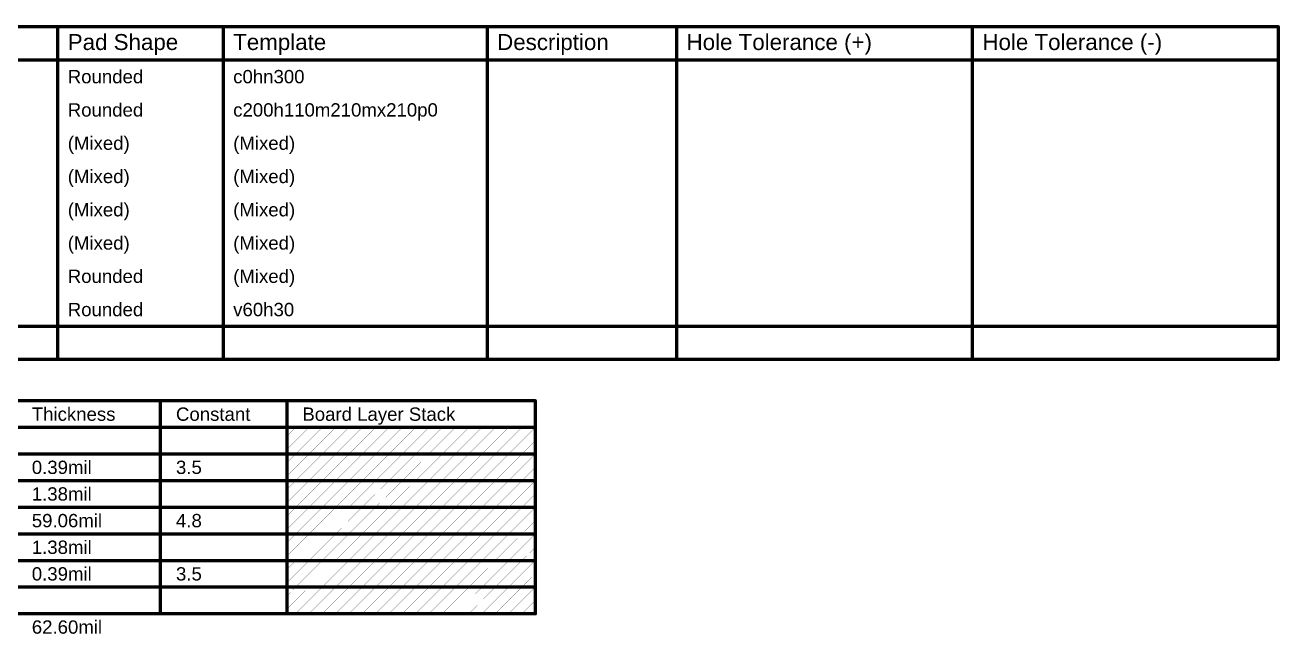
# Model space of a CAD drawing. Header units: inches. Extents: x 0 to 282, y 0 to 91.
# Drawn here: x 138.6 to 282.3, y 21.7 to 91.4 of the extents above; entities that cross this region are included whole.
import ezdxf

# ---------------------------------------------------------------- set-up
doc = ezdxf.new("R2010")
doc.units = ezdxf.units.IN
doc.layers.add('Drill Drawing', color=1, linetype='Continuous')
doc.layers.add('Fabrication', color=76, linetype='Continuous')
doc.styles.add('Arial', font='', dxfattribs={"height": 0.2})
doc.styles.get('Arial').set_extended_font_data('Arial')

msp = doc.modelspace()

# ---------------------------------------------------------------- linework, layer by layer
at = {"layer": 'Drill Drawing', "const_width": 0.381}
for points in [[(0.39, 91.22), (282.1, 91.22)], [(142.37, 53.12), (142.37, 91.22)], [(161.31, 53.12), (161.31, 91.22)], [(191.53, 53.12), (191.53, 91.22)], [(213.21, 53.12), (213.21, 91.22)], [(247.09, 53.12), (247.09, 91.22)], [(282.1, 53.12), (282.1, 91.22)], [(0.39, 87.41), (282.1, 87.41)], [(0.39, 56.93), (282.1, 56.93)], [(0.39, 53.12), (282.1, 53.12)]]:
    msp.add_lwpolyline(points, dxfattribs=at)
at = {"layer": 'Drill Drawing', "const_width": 0.191}
for points in [[(142.27, 91.22, 1), (142.46, 91.22, 1)], [(161.21, 91.22, 1), (161.4, 91.22, 1)], [(191.43, 91.22, 1), (191.62, 91.22, 1)], [(213.12, 91.22, 1), (213.31, 91.22, 1)], [(246.99, 91.22, 1), (247.18, 91.22, 1)], [(282.01, 91.22, 1), (282.2, 91.22, 1)], [(282.01, 91.22, 1), (282.2, 91.22, 1)], [(282.01, 87.41, 1), (282.2, 87.41, 1)], [(282.01, 56.93, 1), (282.2, 56.93, 1)], [(142.27, 53.12, 1), (142.46, 53.12, 1)], [(161.21, 53.12, 1), (161.4, 53.12, 1)], [(191.43, 53.12, 1), (191.62, 53.12, 1)], [(213.12, 53.12, 1), (213.31, 53.12, 1)], [(246.99, 53.12, 1), (247.18, 53.12, 1)], [(282.01, 53.12, 1), (282.2, 53.12, 1)], [(282.01, 53.12, 1), (282.2, 53.12, 1)]]:
    msp.add_lwpolyline(points, format="xyb", close=True, dxfattribs=at)
at = {"layer": 'Fabrication'}
for points, const_width in [([(81.75, 48.39), (197.04, 48.39)], 0.381), ([(154.12, 24), (154.12, 48.39)], 0.381), ([(168.6, 24), (168.6, 48.39)], 0.381), ([(197.04, 24), (197.04, 48.39)], 0.381), ([(81.75, 45.34), (197.04, 45.34)], 0.381), ([(168.6, 44.33), (169.6, 45.34)], 0.0254), ([(168.6, 42.81), (171.13, 45.34)], 0.0254), ([(169.6, 42.29), (172.65, 45.34)], 0.0254), ([(171.13, 42.29), (174.18, 45.34)], 0.0254), ([(172.65, 42.29), (175.7, 45.34)], 0.0254), ([(174.18, 42.29), (177.22, 45.34)], 0.0254), ([(175.7, 42.29), (178.75, 45.34)], 0.0254), ([(177.22, 42.29), (180.27, 45.34)], 0.0254), ([(178.75, 42.29), (181.8, 45.34)], 0.0254), ([(180.27, 42.29), (183.32, 45.34)], 0.0254), ([(181.8, 42.29), (184.84, 45.34)], 0.0254), ([(183.32, 42.29), (186.37, 45.34)], 0.0254), ([(184.84, 42.29), (187.89, 45.34)], 0.0254), ([(186.37, 42.29), (189.42, 45.34)], 0.0254), ([(187.89, 42.29), (190.94, 45.34)], 0.0254), ([(189.42, 42.29), (192.46, 45.34)], 0.0254), ([(190.94, 42.29), (193.99, 45.34)], 0.0254), ([(192.46, 42.29), (195.51, 45.34)], 0.0254), ([(193.99, 42.29), (197.04, 45.34)], 0.0254), ([(195.51, 42.29), (197.04, 43.81)], 0.0254), ([(137.62, 42.29), (154.12, 42.29)], 0.381), ([(154.12, 42.29), (168.6, 42.29)], 0.381), ([(168.6, 42.29), (197.04, 42.29)], 0.381), ([(168.6, 41.28), (169.6, 42.29)], 0.0254), ([(168.6, 39.76), (171.13, 42.29)], 0.0254), ([(169.6, 39.24), (172.65, 42.29)], 0.0254), ([(171.13, 39.24), (174.18, 42.29)], 0.0254), ([(172.65, 39.24), (175.7, 42.29)], 0.0254), ([(174.18, 39.24), (177.22, 42.29)], 0.0254), ([(175.7, 39.24), (178.75, 42.29)], 0.0254), ([(177.22, 39.24), (180.27, 42.29)], 0.0254), ([(178.75, 39.24), (181.8, 42.29)], 0.0254), ([(180.27, 39.24), (183.32, 42.29)], 0.0254), ([(181.8, 39.24), (184.84, 42.29)], 0.0254), ([(183.32, 39.24), (186.37, 42.29)], 0.0254), ([(184.84, 39.24), (187.89, 42.29)], 0.0254), ([(186.37, 39.24), (189.42, 42.29)], 0.0254), ([(187.89, 39.24), (190.94, 42.29)], 0.0254), ([(189.42, 39.24), (192.46, 42.29)], 0.0254), ([(190.94, 39.24), (193.99, 42.29)], 0.0254), ([(192.46, 39.24), (195.51, 42.29)], 0.0254), ([(193.99, 39.24), (197.04, 42.29)], 0.0254), ([(195.51, 39.24), (197.04, 40.77)], 0.0254), ([(137.62, 39.24), (154.12, 39.24)], 0.381), ([(154.12, 39.24), (168.6, 39.24)], 0.381), ([(168.6, 39.24), (197.04, 39.24)], 0.381), ([(168.6, 38.24), (169.6, 39.24)], 0.0254), ([(168.6, 36.71), (171.13, 39.24)], 0.0254), ([(169.6, 36.2), (172.65, 39.24)], 0.0254), ([(171.13, 36.2), (174.18, 39.24)], 0.0254), ([(172.65, 36.2), (175.7, 39.24)], 0.0254), ([(174.18, 36.2), (177.22, 39.24)], 0.0254), ([(175.7, 36.2), (178.75, 39.24)], 0.0254), ([(177.22, 36.2), (180.27, 39.24)], 0.0254), ([(178.75, 36.2), (181.8, 39.24)], 0.0254), ([(180.27, 36.2), (183.32, 39.24)], 0.0254), ([(181.8, 36.2), (184.84, 39.24)], 0.0254), ([(183.32, 36.2), (186.37, 39.24)], 0.0254), ([(184.84, 36.2), (187.89, 39.24)], 0.0254), ([(186.37, 36.2), (189.42, 39.24)], 0.0254), ([(187.89, 36.2), (190.94, 39.24)], 0.0254), ([(189.42, 36.2), (192.46, 39.24)], 0.0254), ([(190.94, 36.2), (193.99, 39.24)], 0.0254), ([(192.46, 36.2), (195.51, 39.24)], 0.0254), ([(193.99, 36.2), (197.04, 39.24)], 0.0254), ([(195.51, 36.2), (197.04, 37.72)], 0.0254), ([(137.62, 36.2), (154.12, 36.2)], 0.381), ([(154.12, 36.2), (168.6, 36.2)], 0.381), ([(168.6, 36.2), (197.04, 36.2)], 0.381), ([(168.6, 35.19), (169.6, 36.2)], 0.0254), ([(168.6, 33.66), (171.13, 36.2)], 0.0254), ([(169.6, 33.15), (172.65, 36.2)], 0.0254), ([(171.13, 33.15), (174.18, 36.2)], 0.0254), ([(172.65, 33.15), (175.7, 36.2)], 0.0254), ([(174.18, 33.15), (177.22, 36.2)], 0.0254), ([(175.7, 33.15), (178.75, 36.2)], 0.0254), ([(177.22, 33.15), (180.27, 36.2)], 0.0254), ([(178.75, 33.15), (181.8, 36.2)], 0.0254), ([(180.27, 33.15), (183.32, 36.2)], 0.0254), ([(181.8, 33.15), (184.84, 36.2)], 0.0254), ([(183.32, 33.15), (186.37, 36.2)], 0.0254), ([(184.84, 33.15), (187.89, 36.2)], 0.0254), ([(186.37, 33.15), (189.42, 36.2)], 0.0254), ([(187.89, 33.15), (190.94, 36.2)], 0.0254), ([(189.42, 33.15), (192.46, 36.2)], 0.0254), ([(190.94, 33.15), (193.99, 36.2)], 0.0254), ([(192.46, 33.15), (195.51, 36.2)], 0.0254), ([(193.99, 33.15), (197.04, 36.2)], 0.0254), ([(195.51, 33.15), (197.04, 34.67)], 0.0254), ([(137.62, 33.15), (154.12, 33.15)], 0.381), ([(154.12, 33.15), (168.6, 33.15)], 0.381), ([(168.6, 33.15), (197.04, 33.15)], 0.381), ([(168.6, 32.14), (169.6, 33.15)], 0.0254), ([(168.6, 30.62), (171.13, 33.15)], 0.0254), ([(169.6, 30.1), (172.65, 33.15)], 0.0254), ([(171.13, 30.1), (174.18, 33.15)], 0.0254), ([(172.65, 30.1), (175.7, 33.15)], 0.0254), ([(174.18, 30.1), (177.22, 33.15)], 0.0254), ([(175.7, 30.1), (178.75, 33.15)], 0.0254), ([(177.22, 30.1), (180.27, 33.15)], 0.0254), ([(178.75, 30.1), (181.8, 33.15)], 0.0254), ([(180.27, 30.1), (183.32, 33.15)], 0.0254), ([(181.8, 30.1), (184.84, 33.15)], 0.0254), ([(183.32, 30.1), (186.37, 33.15)], 0.0254), ([(184.84, 30.1), (187.89, 33.15)], 0.0254), ([(186.37, 30.1), (189.42, 33.15)], 0.0254), ([(187.89, 30.1), (190.94, 33.15)], 0.0254), ([(189.42, 30.1), (192.46, 33.15)], 0.0254), ([(190.94, 30.1), (193.99, 33.15)], 0.0254), ([(192.46, 30.1), (195.51, 33.15)], 0.0254), ([(193.99, 30.1), (197.04, 33.15)], 0.0254), ([(195.51, 30.1), (197.04, 31.62)], 0.0254), ([(137.62, 30.1), (154.12, 30.1)], 0.381), ([(154.12, 30.1), (168.6, 30.1)], 0.381), ([(168.6, 30.1), (197.04, 30.1)], 0.381), ([(168.6, 29.09), (169.6, 30.1)], 0.0254), ([(168.6, 27.57), (171.13, 30.1)], 0.0254), ([(169.6, 27.05), (172.65, 30.1)], 0.0254), ([(171.13, 27.05), (174.18, 30.1)], 0.0254), ([(172.65, 27.05), (175.7, 30.1)], 0.0254), ([(174.18, 27.05), (177.22, 30.1)], 0.0254), ([(175.7, 27.05), (178.75, 30.1)], 0.0254), ([(177.22, 27.05), (180.27, 30.1)], 0.0254), ([(178.75, 27.05), (181.8, 30.1)], 0.0254), ([(180.27, 27.05), (183.32, 30.1)], 0.0254), ([(181.8, 27.05), (184.84, 30.1)], 0.0254), ([(183.32, 27.05), (186.37, 30.1)], 0.0254), ([(184.84, 27.05), (187.89, 30.1)], 0.0254), ([(186.37, 27.05), (189.42, 30.1)], 0.0254), ([(187.89, 27.05), (190.94, 30.1)], 0.0254), ([(189.42, 27.05), (192.46, 30.1)], 0.0254), ([(190.94, 27.05), (193.99, 30.1)], 0.0254), ([(192.46, 27.05), (195.51, 30.1)], 0.0254), ([(193.99, 27.05), (197.04, 30.1)], 0.0254), ([(195.51, 27.05), (197.04, 28.57)], 0.0254), ([(137.62, 27.05), (154.12, 27.05)], 0.381), ([(154.12, 27.05), (168.6, 27.05)], 0.381), ([(168.6, 27.05), (197.04, 27.05)], 0.381), ([(168.6, 26.04), (169.6, 27.05)], 0.0254), ([(168.6, 24.52), (171.13, 27.05)], 0.0254), ([(169.6, 24), (172.65, 27.05)], 0.0254), ([(171.13, 24), (174.18, 27.05)], 0.0254), ([(172.65, 24), (175.7, 27.05)], 0.0254), ([(174.18, 24), (177.22, 27.05)], 0.0254), ([(175.7, 24), (178.75, 27.05)], 0.0254), ([(177.22, 24), (180.27, 27.05)], 0.0254), ([(178.75, 24), (181.8, 27.05)], 0.0254), ([(180.27, 24), (183.32, 27.05)], 0.0254), ([(181.8, 24), (184.84, 27.05)], 0.0254), ([(183.32, 24), (186.37, 27.05)], 0.0254), ([(184.84, 24), (187.89, 27.05)], 0.0254), ([(186.37, 24), (189.42, 27.05)], 0.0254), ([(187.89, 24), (190.94, 27.05)], 0.0254), ([(189.42, 24), (192.46, 27.05)], 0.0254), ([(190.94, 24), (193.99, 27.05)], 0.0254), ([(192.46, 24), (195.51, 27.05)], 0.0254), ([(193.99, 24), (197.04, 27.05)], 0.0254), ([(195.51, 24), (197.04, 25.53)], 0.0254), ([(137.62, 24), (154.12, 24)], 0.381), ([(154.12, 24), (168.6, 24)], 0.381), ([(168.6, 24), (197.04, 24)], 0.381)]:
    msp.add_lwpolyline(points, dxfattribs=dict(at, const_width=const_width))
for points, const_width in [([(154.03, 48.39, 1), (154.22, 48.39, 1)], 0.191), ([(168.5, 48.39, 1), (168.69, 48.39, 1)], 0.191), ([(196.94, 48.39, 1), (197.13, 48.39, 1)], 0.191), ([(196.94, 48.39, 1), (197.13, 48.39, 1)], 0.191), ([(169.6, 45.34, 1), (169.61, 45.34, 1)], 0.0127), ([(171.12, 45.34, 1), (171.13, 45.34, 1)], 0.0127), ([(172.65, 45.34, 1), (172.66, 45.34, 1)], 0.0127), ([(174.17, 45.34, 1), (174.18, 45.34, 1)], 0.0127), ([(175.69, 45.34, 1), (175.71, 45.34, 1)], 0.0127), ([(177.22, 45.34, 1), (177.23, 45.34, 1)], 0.0127), ([(178.74, 45.34, 1), (178.75, 45.34, 1)], 0.0127), ([(180.27, 45.34, 1), (180.28, 45.34, 1)], 0.0127), ([(181.79, 45.34, 1), (181.8, 45.34, 1)], 0.0127), ([(183.31, 45.34, 1), (183.33, 45.34, 1)], 0.0127), ([(184.84, 45.34, 1), (184.85, 45.34, 1)], 0.0127), ([(186.36, 45.34, 1), (186.37, 45.34, 1)], 0.0127), ([(187.89, 45.34, 1), (187.9, 45.34, 1)], 0.0127), ([(189.41, 45.34, 1), (189.42, 45.34, 1)], 0.0127), ([(190.93, 45.34, 1), (190.95, 45.34, 1)], 0.0127), ([(192.46, 45.34, 1), (192.47, 45.34, 1)], 0.0127), ([(193.98, 45.34, 1), (193.99, 45.34, 1)], 0.0127), ([(195.51, 45.34, 1), (195.52, 45.34, 1)], 0.0127), ([(196.94, 45.34, 1), (197.13, 45.34, 1)], 0.191), ([(197.03, 45.34, 1), (197.04, 45.34, 1)], 0.0127), ([(168.59, 44.33, 1), (168.6, 44.33, 1)], 0.0127), ([(197.03, 43.81, 1), (197.04, 43.81, 1)], 0.0127), ([(154.03, 42.29, 1), (154.22, 42.29, 1)], 0.191), ([(154.03, 42.29, 1), (154.22, 42.29, 1)], 0.191), ([(168.5, 42.29, 1), (168.69, 42.29, 1)], 0.191), ([(168.5, 42.29, 1), (168.69, 42.29, 1)], 0.191), ([(168.59, 42.81, 1), (168.6, 42.81, 1)], 0.0127), ([(169.6, 42.29, 1), (169.61, 42.29, 1)], 0.0127), ([(169.6, 42.29, 1), (169.61, 42.29, 1)], 0.0127), ([(171.12, 42.29, 1), (171.13, 42.29, 1)], 0.0127), ([(171.12, 42.29, 1), (171.13, 42.29, 1)], 0.0127), ([(172.65, 42.29, 1), (172.66, 42.29, 1)], 0.0127), ([(172.65, 42.29, 1), (172.66, 42.29, 1)], 0.0127), ([(174.17, 42.29, 1), (174.18, 42.29, 1)], 0.0127), ([(174.17, 42.29, 1), (174.18, 42.29, 1)], 0.0127), ([(175.69, 42.29, 1), (175.71, 42.29, 1)], 0.0127), ([(175.69, 42.29, 1), (175.71, 42.29, 1)], 0.0127), ([(177.22, 42.29, 1), (177.23, 42.29, 1)], 0.0127), ([(177.22, 42.29, 1), (177.23, 42.29, 1)], 0.0127), ([(178.74, 42.29, 1), (178.75, 42.29, 1)], 0.0127), ([(178.74, 42.29, 1), (178.75, 42.29, 1)], 0.0127), ([(180.27, 42.29, 1), (180.28, 42.29, 1)], 0.0127), ([(180.27, 42.29, 1), (180.28, 42.29, 1)], 0.0127), ([(181.79, 42.29, 1), (181.8, 42.29, 1)], 0.0127), ([(181.79, 42.29, 1), (181.8, 42.29, 1)], 0.0127), ([(183.31, 42.29, 1), (183.33, 42.29, 1)], 0.0127), ([(183.31, 42.29, 1), (183.33, 42.29, 1)], 0.0127), ([(184.84, 42.29, 1), (184.85, 42.29, 1)], 0.0127), ([(184.84, 42.29, 1), (184.85, 42.29, 1)], 0.0127), ([(186.36, 42.29, 1), (186.37, 42.29, 1)], 0.0127), ([(186.36, 42.29, 1), (186.37, 42.29, 1)], 0.0127), ([(187.89, 42.29, 1), (187.9, 42.29, 1)], 0.0127), ([(187.89, 42.29, 1), (187.9, 42.29, 1)], 0.0127), ([(189.41, 42.29, 1), (189.42, 42.29, 1)], 0.0127), ([(189.41, 42.29, 1), (189.42, 42.29, 1)], 0.0127), ([(190.93, 42.29, 1), (190.95, 42.29, 1)], 0.0127), ([(190.93, 42.29, 1), (190.95, 42.29, 1)], 0.0127), ([(192.46, 42.29, 1), (192.47, 42.29, 1)], 0.0127), ([(192.46, 42.29, 1), (192.47, 42.29, 1)], 0.0127), ([(193.98, 42.29, 1), (193.99, 42.29, 1)], 0.0127), ([(193.98, 42.29, 1), (193.99, 42.29, 1)], 0.0127), ([(195.51, 42.29, 1), (195.52, 42.29, 1)], 0.0127), ([(195.51, 42.29, 1), (195.52, 42.29, 1)], 0.0127), ([(196.94, 42.29, 1), (197.13, 42.29, 1)], 0.191), ([(197.03, 42.29, 1), (197.04, 42.29, 1)], 0.0127), ([(168.59, 41.28, 1), (168.6, 41.28, 1)], 0.0127), ([(197.03, 40.77, 1), (197.04, 40.77, 1)], 0.0127), ([(154.03, 39.24, 1), (154.22, 39.24, 1)], 0.191), ([(154.03, 39.24, 1), (154.22, 39.24, 1)], 0.191), ([(168.5, 39.24, 1), (168.69, 39.24, 1)], 0.191), ([(168.5, 39.24, 1), (168.69, 39.24, 1)], 0.191), ([(168.59, 39.76, 1), (168.6, 39.76, 1)], 0.0127), ([(169.6, 39.24, 1), (169.61, 39.24, 1)], 0.0127), ([(169.6, 39.24, 1), (169.61, 39.24, 1)], 0.0127), ([(171.12, 39.24, 1), (171.13, 39.24, 1)], 0.0127), ([(171.12, 39.24, 1), (171.13, 39.24, 1)], 0.0127), ([(172.65, 39.24, 1), (172.66, 39.24, 1)], 0.0127), ([(172.65, 39.24, 1), (172.66, 39.24, 1)], 0.0127), ([(174.17, 39.24, 1), (174.18, 39.24, 1)], 0.0127), ([(174.17, 39.24, 1), (174.18, 39.24, 1)], 0.0127), ([(175.69, 39.24, 1), (175.71, 39.24, 1)], 0.0127), ([(175.69, 39.24, 1), (175.71, 39.24, 1)], 0.0127), ([(177.22, 39.24, 1), (177.23, 39.24, 1)], 0.0127), ([(177.22, 39.24, 1), (177.23, 39.24, 1)], 0.0127), ([(178.74, 39.24, 1), (178.75, 39.24, 1)], 0.0127), ([(178.74, 39.24, 1), (178.75, 39.24, 1)], 0.0127), ([(180.27, 39.24, 1), (180.28, 39.24, 1)], 0.0127), ([(180.27, 39.24, 1), (180.28, 39.24, 1)], 0.0127), ([(181.79, 39.24, 1), (181.8, 39.24, 1)], 0.0127), ([(181.79, 39.24, 1), (181.8, 39.24, 1)], 0.0127), ([(183.31, 39.24, 1), (183.33, 39.24, 1)], 0.0127), ([(183.31, 39.24, 1), (183.33, 39.24, 1)], 0.0127), ([(184.84, 39.24, 1), (184.85, 39.24, 1)], 0.0127), ([(184.84, 39.24, 1), (184.85, 39.24, 1)], 0.0127), ([(186.36, 39.24, 1), (186.37, 39.24, 1)], 0.0127), ([(186.36, 39.24, 1), (186.37, 39.24, 1)], 0.0127), ([(187.89, 39.24, 1), (187.9, 39.24, 1)], 0.0127), ([(187.89, 39.24, 1), (187.9, 39.24, 1)], 0.0127), ([(189.41, 39.24, 1), (189.42, 39.24, 1)], 0.0127), ([(189.41, 39.24, 1), (189.42, 39.24, 1)], 0.0127), ([(190.93, 39.24, 1), (190.95, 39.24, 1)], 0.0127), ([(190.93, 39.24, 1), (190.95, 39.24, 1)], 0.0127), ([(192.46, 39.24, 1), (192.47, 39.24, 1)], 0.0127), ([(192.46, 39.24, 1), (192.47, 39.24, 1)], 0.0127), ([(193.98, 39.24, 1), (193.99, 39.24, 1)], 0.0127), ([(193.98, 39.24, 1), (193.99, 39.24, 1)], 0.0127), ([(195.51, 39.24, 1), (195.52, 39.24, 1)], 0.0127), ([(195.51, 39.24, 1), (195.52, 39.24, 1)], 0.0127), ([(196.94, 39.24, 1), (197.13, 39.24, 1)], 0.191), ([(197.03, 39.24, 1), (197.04, 39.24, 1)], 0.0127), ([(168.59, 38.24, 1), (168.6, 38.24, 1)], 0.0127), ([(197.03, 37.72, 1), (197.04, 37.72, 1)], 0.0127), ([(154.03, 36.2, 1), (154.22, 36.2, 1)], 0.191), ([(154.03, 36.2, 1), (154.22, 36.2, 1)], 0.191), ([(168.5, 36.2, 1), (168.69, 36.2, 1)], 0.191), ([(168.5, 36.2, 1), (168.69, 36.2, 1)], 0.191), ([(168.59, 36.71, 1), (168.6, 36.71, 1)], 0.0127), ([(169.6, 36.2, 1), (169.61, 36.2, 1)], 0.0127), ([(169.6, 36.2, 1), (169.61, 36.2, 1)], 0.0127), ([(171.12, 36.2, 1), (171.13, 36.2, 1)], 0.0127), ([(171.12, 36.2, 1), (171.13, 36.2, 1)], 0.0127), ([(172.65, 36.2, 1), (172.66, 36.2, 1)], 0.0127), ([(172.65, 36.2, 1), (172.66, 36.2, 1)], 0.0127), ([(174.17, 36.2, 1), (174.18, 36.2, 1)], 0.0127), ([(174.17, 36.2, 1), (174.18, 36.2, 1)], 0.0127), ([(175.69, 36.2, 1), (175.71, 36.2, 1)], 0.0127), ([(175.69, 36.2, 1), (175.71, 36.2, 1)], 0.0127), ([(177.22, 36.2, 1), (177.23, 36.2, 1)], 0.0127), ([(177.22, 36.2, 1), (177.23, 36.2, 1)], 0.0127), ([(178.74, 36.2, 1), (178.75, 36.2, 1)], 0.0127), ([(178.74, 36.2, 1), (178.75, 36.2, 1)], 0.0127), ([(180.27, 36.2, 1), (180.28, 36.2, 1)], 0.0127), ([(180.27, 36.2, 1), (180.28, 36.2, 1)], 0.0127), ([(181.79, 36.2, 1), (181.8, 36.2, 1)], 0.0127), ([(181.79, 36.2, 1), (181.8, 36.2, 1)], 0.0127), ([(183.31, 36.2, 1), (183.33, 36.2, 1)], 0.0127), ([(183.31, 36.2, 1), (183.33, 36.2, 1)], 0.0127), ([(184.84, 36.2, 1), (184.85, 36.2, 1)], 0.0127), ([(184.84, 36.2, 1), (184.85, 36.2, 1)], 0.0127), ([(186.36, 36.2, 1), (186.37, 36.2, 1)], 0.0127), ([(186.36, 36.2, 1), (186.37, 36.2, 1)], 0.0127), ([(187.89, 36.2, 1), (187.9, 36.2, 1)], 0.0127), ([(187.89, 36.2, 1), (187.9, 36.2, 1)], 0.0127), ([(189.41, 36.2, 1), (189.42, 36.2, 1)], 0.0127), ([(189.41, 36.2, 1), (189.42, 36.2, 1)], 0.0127), ([(190.93, 36.2, 1), (190.95, 36.2, 1)], 0.0127), ([(190.93, 36.2, 1), (190.95, 36.2, 1)], 0.0127), ([(192.46, 36.2, 1), (192.47, 36.2, 1)], 0.0127), ([(192.46, 36.2, 1), (192.47, 36.2, 1)], 0.0127), ([(193.98, 36.2, 1), (193.99, 36.2, 1)], 0.0127), ([(193.98, 36.2, 1), (193.99, 36.2, 1)], 0.0127), ([(195.51, 36.2, 1), (195.52, 36.2, 1)], 0.0127), ([(195.51, 36.2, 1), (195.52, 36.2, 1)], 0.0127), ([(196.94, 36.2, 1), (197.13, 36.2, 1)], 0.191), ([(197.03, 36.2, 1), (197.04, 36.2, 1)], 0.0127), ([(168.59, 35.19, 1), (168.6, 35.19, 1)], 0.0127), ([(197.03, 34.67, 1), (197.04, 34.67, 1)], 0.0127), ([(154.03, 33.15, 1), (154.22, 33.15, 1)], 0.191), ([(154.03, 33.15, 1), (154.22, 33.15, 1)], 0.191), ([(168.5, 33.15, 1), (168.69, 33.15, 1)], 0.191), ([(168.5, 33.15, 1), (168.69, 33.15, 1)], 0.191), ([(168.59, 33.66, 1), (168.6, 33.66, 1)], 0.0127), ([(169.6, 33.15, 1), (169.61, 33.15, 1)], 0.0127), ([(169.6, 33.15, 1), (169.61, 33.15, 1)], 0.0127), ([(171.12, 33.15, 1), (171.13, 33.15, 1)], 0.0127), ([(171.12, 33.15, 1), (171.13, 33.15, 1)], 0.0127), ([(172.65, 33.15, 1), (172.66, 33.15, 1)], 0.0127), ([(172.65, 33.15, 1), (172.66, 33.15, 1)], 0.0127), ([(174.17, 33.15, 1), (174.18, 33.15, 1)], 0.0127), ([(174.17, 33.15, 1), (174.18, 33.15, 1)], 0.0127), ([(175.69, 33.15, 1), (175.71, 33.15, 1)], 0.0127), ([(175.69, 33.15, 1), (175.71, 33.15, 1)], 0.0127), ([(177.22, 33.15, 1), (177.23, 33.15, 1)], 0.0127), ([(177.22, 33.15, 1), (177.23, 33.15, 1)], 0.0127), ([(178.74, 33.15, 1), (178.75, 33.15, 1)], 0.0127), ([(178.74, 33.15, 1), (178.75, 33.15, 1)], 0.0127), ([(180.27, 33.15, 1), (180.28, 33.15, 1)], 0.0127), ([(180.27, 33.15, 1), (180.28, 33.15, 1)], 0.0127), ([(181.79, 33.15, 1), (181.8, 33.15, 1)], 0.0127), ([(181.79, 33.15, 1), (181.8, 33.15, 1)], 0.0127), ([(183.31, 33.15, 1), (183.33, 33.15, 1)], 0.0127), ([(183.31, 33.15, 1), (183.33, 33.15, 1)], 0.0127), ([(184.84, 33.15, 1), (184.85, 33.15, 1)], 0.0127), ([(184.84, 33.15, 1), (184.85, 33.15, 1)], 0.0127), ([(186.36, 33.15, 1), (186.37, 33.15, 1)], 0.0127), ([(186.36, 33.15, 1), (186.37, 33.15, 1)], 0.0127), ([(187.89, 33.15, 1), (187.9, 33.15, 1)], 0.0127), ([(187.89, 33.15, 1), (187.9, 33.15, 1)], 0.0127), ([(189.41, 33.15, 1), (189.42, 33.15, 1)], 0.0127), ([(189.41, 33.15, 1), (189.42, 33.15, 1)], 0.0127), ([(190.93, 33.15, 1), (190.95, 33.15, 1)], 0.0127), ([(190.93, 33.15, 1), (190.95, 33.15, 1)], 0.0127), ([(192.46, 33.15, 1), (192.47, 33.15, 1)], 0.0127), ([(192.46, 33.15, 1), (192.47, 33.15, 1)], 0.0127), ([(193.98, 33.15, 1), (193.99, 33.15, 1)], 0.0127), ([(193.98, 33.15, 1), (193.99, 33.15, 1)], 0.0127), ([(195.51, 33.15, 1), (195.52, 33.15, 1)], 0.0127), ([(195.51, 33.15, 1), (195.52, 33.15, 1)], 0.0127), ([(196.94, 33.15, 1), (197.13, 33.15, 1)], 0.191), ([(197.03, 33.15, 1), (197.04, 33.15, 1)], 0.0127), ([(168.59, 32.14, 1), (168.6, 32.14, 1)], 0.0127), ([(197.03, 31.62, 1), (197.04, 31.62, 1)], 0.0127), ([(154.03, 30.1, 1), (154.22, 30.1, 1)], 0.191), ([(154.03, 30.1, 1), (154.22, 30.1, 1)], 0.191), ([(168.5, 30.1, 1), (168.69, 30.1, 1)], 0.191), ([(168.5, 30.1, 1), (168.69, 30.1, 1)], 0.191), ([(168.59, 30.62, 1), (168.6, 30.62, 1)], 0.0127), ([(196.94, 30.1, 1), (197.13, 30.1, 1)], 0.191), ([(168.59, 29.09, 1), (168.6, 29.09, 1)], 0.0127), ([(169.6, 30.1, 1), (169.61, 30.1, 1)], 0.0127), ([(169.6, 30.1, 1), (169.61, 30.1, 1)], 0.0127), ([(171.12, 30.1, 1), (171.13, 30.1, 1)], 0.0127), ([(171.12, 30.1, 1), (171.13, 30.1, 1)], 0.0127), ([(172.65, 30.1, 1), (172.66, 30.1, 1)], 0.0127), ([(172.65, 30.1, 1), (172.66, 30.1, 1)], 0.0127), ([(174.17, 30.1, 1), (174.18, 30.1, 1)], 0.0127), ([(174.17, 30.1, 1), (174.18, 30.1, 1)], 0.0127), ([(175.69, 30.1, 1), (175.71, 30.1, 1)], 0.0127), ([(175.69, 30.1, 1), (175.71, 30.1, 1)], 0.0127), ([(177.22, 30.1, 1), (177.23, 30.1, 1)], 0.0127), ([(177.22, 30.1, 1), (177.23, 30.1, 1)], 0.0127), ([(178.74, 30.1, 1), (178.75, 30.1, 1)], 0.0127), ([(178.74, 30.1, 1), (178.75, 30.1, 1)], 0.0127), ([(180.27, 30.1, 1), (180.28, 30.1, 1)], 0.0127), ([(180.27, 30.1, 1), (180.28, 30.1, 1)], 0.0127), ([(181.79, 30.1, 1), (181.8, 30.1, 1)], 0.0127), ([(181.79, 30.1, 1), (181.8, 30.1, 1)], 0.0127), ([(183.31, 30.1, 1), (183.33, 30.1, 1)], 0.0127), ([(183.31, 30.1, 1), (183.33, 30.1, 1)], 0.0127), ([(184.84, 30.1, 1), (184.85, 30.1, 1)], 0.0127), ([(184.84, 30.1, 1), (184.85, 30.1, 1)], 0.0127), ([(186.36, 30.1, 1), (186.37, 30.1, 1)], 0.0127), ([(186.36, 30.1, 1), (186.37, 30.1, 1)], 0.0127), ([(187.89, 30.1, 1), (187.9, 30.1, 1)], 0.0127), ([(187.89, 30.1, 1), (187.9, 30.1, 1)], 0.0127), ([(189.41, 30.1, 1), (189.42, 30.1, 1)], 0.0127), ([(189.41, 30.1, 1), (189.42, 30.1, 1)], 0.0127), ([(190.93, 30.1, 1), (190.95, 30.1, 1)], 0.0127), ([(190.93, 30.1, 1), (190.95, 30.1, 1)], 0.0127), ([(192.46, 30.1, 1), (192.47, 30.1, 1)], 0.0127), ([(192.46, 30.1, 1), (192.47, 30.1, 1)], 0.0127), ([(193.98, 30.1, 1), (193.99, 30.1, 1)], 0.0127), ([(193.98, 30.1, 1), (193.99, 30.1, 1)], 0.0127), ([(195.51, 30.1, 1), (195.52, 30.1, 1)], 0.0127), ([(195.51, 30.1, 1), (195.52, 30.1, 1)], 0.0127), ([(197.03, 30.1, 1), (197.04, 30.1, 1)], 0.0127), ([(168.59, 27.57, 1), (168.6, 27.57, 1)], 0.0127), ([(197.03, 28.57, 1), (197.04, 28.57, 1)], 0.0127), ([(154.03, 27.05, 1), (154.22, 27.05, 1)], 0.191), ([(154.03, 27.05, 1), (154.22, 27.05, 1)], 0.191), ([(168.5, 27.05, 1), (168.69, 27.05, 1)], 0.191), ([(168.5, 27.05, 1), (168.69, 27.05, 1)], 0.191), ([(168.59, 26.04, 1), (168.6, 26.04, 1)], 0.0127), ([(169.6, 27.05, 1), (169.61, 27.05, 1)], 0.0127), ([(169.6, 27.05, 1), (169.61, 27.05, 1)], 0.0127), ([(171.12, 27.05, 1), (171.13, 27.05, 1)], 0.0127), ([(171.12, 27.05, 1), (171.13, 27.05, 1)], 0.0127), ([(172.65, 27.05, 1), (172.66, 27.05, 1)], 0.0127), ([(172.65, 27.05, 1), (172.66, 27.05, 1)], 0.0127), ([(174.17, 27.05, 1), (174.18, 27.05, 1)], 0.0127), ([(174.17, 27.05, 1), (174.18, 27.05, 1)], 0.0127), ([(175.69, 27.05, 1), (175.71, 27.05, 1)], 0.0127), ([(175.69, 27.05, 1), (175.71, 27.05, 1)], 0.0127), ([(177.22, 27.05, 1), (177.23, 27.05, 1)], 0.0127), ([(177.22, 27.05, 1), (177.23, 27.05, 1)], 0.0127), ([(178.74, 27.05, 1), (178.75, 27.05, 1)], 0.0127), ([(178.74, 27.05, 1), (178.75, 27.05, 1)], 0.0127), ([(180.27, 27.05, 1), (180.28, 27.05, 1)], 0.0127), ([(180.27, 27.05, 1), (180.28, 27.05, 1)], 0.0127), ([(181.79, 27.05, 1), (181.8, 27.05, 1)], 0.0127), ([(181.79, 27.05, 1), (181.8, 27.05, 1)], 0.0127), ([(183.31, 27.05, 1), (183.33, 27.05, 1)], 0.0127), ([(183.31, 27.05, 1), (183.33, 27.05, 1)], 0.0127), ([(184.84, 27.05, 1), (184.85, 27.05, 1)], 0.0127), ([(184.84, 27.05, 1), (184.85, 27.05, 1)], 0.0127), ([(186.36, 27.05, 1), (186.37, 27.05, 1)], 0.0127), ([(186.36, 27.05, 1), (186.37, 27.05, 1)], 0.0127), ([(187.89, 27.05, 1), (187.9, 27.05, 1)], 0.0127), ([(187.89, 27.05, 1), (187.9, 27.05, 1)], 0.0127), ([(189.41, 27.05, 1), (189.42, 27.05, 1)], 0.0127), ([(189.41, 27.05, 1), (189.42, 27.05, 1)], 0.0127), ([(190.93, 27.05, 1), (190.95, 27.05, 1)], 0.0127), ([(190.93, 27.05, 1), (190.95, 27.05, 1)], 0.0127), ([(192.46, 27.05, 1), (192.47, 27.05, 1)], 0.0127), ([(192.46, 27.05, 1), (192.47, 27.05, 1)], 0.0127), ([(193.98, 27.05, 1), (193.99, 27.05, 1)], 0.0127), ([(193.98, 27.05, 1), (193.99, 27.05, 1)], 0.0127), ([(195.51, 27.05, 1), (195.52, 27.05, 1)], 0.0127), ([(195.51, 27.05, 1), (195.52, 27.05, 1)], 0.0127), ([(196.94, 27.05, 1), (197.13, 27.05, 1)], 0.191), ([(197.03, 27.05, 1), (197.04, 27.05, 1)], 0.0127), ([(168.59, 24.52, 1), (168.6, 24.52, 1)], 0.0127), ([(197.03, 25.53, 1), (197.04, 25.53, 1)], 0.0127), ([(154.03, 24, 1), (154.22, 24, 1)], 0.191), ([(154.03, 24, 1), (154.22, 24, 1)], 0.191), ([(154.03, 24, 1), (154.22, 24, 1)], 0.191), ([(168.5, 24, 1), (168.69, 24, 1)], 0.191), ([(168.5, 24, 1), (168.69, 24, 1)], 0.191), ([(168.5, 24, 1), (168.69, 24, 1)], 0.191), ([(169.6, 24, 1), (169.61, 24, 1)], 0.0127), ([(171.12, 24, 1), (171.13, 24, 1)], 0.0127), ([(172.65, 24, 1), (172.66, 24, 1)], 0.0127), ([(174.17, 24, 1), (174.18, 24, 1)], 0.0127), ([(175.69, 24, 1), (175.71, 24, 1)], 0.0127), ([(177.22, 24, 1), (177.23, 24, 1)], 0.0127), ([(178.74, 24, 1), (178.75, 24, 1)], 0.0127), ([(180.27, 24, 1), (180.28, 24, 1)], 0.0127), ([(181.79, 24, 1), (181.8, 24, 1)], 0.0127), ([(183.31, 24, 1), (183.33, 24, 1)], 0.0127), ([(184.84, 24, 1), (184.85, 24, 1)], 0.0127), ([(186.36, 24, 1), (186.37, 24, 1)], 0.0127), ([(187.89, 24, 1), (187.9, 24, 1)], 0.0127), ([(189.41, 24, 1), (189.42, 24, 1)], 0.0127), ([(190.93, 24, 1), (190.95, 24, 1)], 0.0127), ([(192.46, 24, 1), (192.47, 24, 1)], 0.0127), ([(193.98, 24, 1), (193.99, 24, 1)], 0.0127), ([(195.51, 24, 1), (195.52, 24, 1)], 0.0127), ([(196.94, 24, 1), (197.13, 24, 1)], 0.191), ([(196.94, 24, 1), (197.13, 24, 1)], 0.191)]:
    msp.add_lwpolyline(points, format="xyb", close=True, dxfattribs=dict(at, const_width=const_width))

# ---------------------------------------------------------------- texts
at = {"layer": 'Drill Drawing', "style": 'Arial'}
for s, height, p in [('Pad Shape', 1.829, (143.51, 88.56)), ('Template', 1.829, (162.45, 88.56)), ('Description', 1.8288, (192.67, 88.56)), ('Hole Tolerance (+)', 1.8288, (214.36, 88.56)), ('Hole Tolerance (-)', 1.8288, (248.23, 88.56)), ('Rounded', 1.524, (143.51, 84.75)), ('c0hn300', 1.524, (162.45, 84.75)), ('Rounded', 1.524, (143.51, 80.94)), ('c200h110m210mx210p0', 1.524, (162.45, 80.94)), ('(Mixed)', 1.524, (143.51, 77.13)), ('(Mixed)', 1.524, (162.45, 77.13)), ('(Mixed)', 1.524, (143.51, 73.32)), ('(Mixed)', 1.524, (162.45, 73.32)), ('(Mixed)', 1.524, (143.51, 69.51)), ('(Mixed)', 1.524, (162.45, 69.51)), ('(Mixed)', 1.524, (143.51, 65.7)), ('(Mixed)', 1.524, (162.45, 65.7)), ('Rounded', 1.524, (143.51, 61.89)), ('(Mixed)', 1.524, (162.45, 61.89)), ('Rounded', 1.524, (143.51, 58.08)), ('v60h30', 1.524, (162.45, 58.08))]:
    msp.add_text(s, height=height, dxfattribs=at).set_placement(p)
at = {"layer": 'Fabrication', "style": 'Arial'}
for s, p in [('Thickness', (139.39, 46.1)), ('Constant', (155.9, 46.1)), ('Board Layer Stack', (170.37, 46.1)), ('0.39mil', (139.39, 40.01)), ('3.5', (155.9, 40.01)), ('1.38mil', (139.39, 36.96)), ('59.06mil', (139.39, 33.91)), ('4.8', (155.9, 33.91)), ('1.38mil', (139.39, 30.86)), ('0.39mil', (139.39, 27.81)), ('3.5', (155.9, 27.81)), ('62.60mil', (139.39, 21.72))]:
    msp.add_text(s, height=1.524, dxfattribs=at).set_placement(p)

doc.saveas('drawing.dxf')
